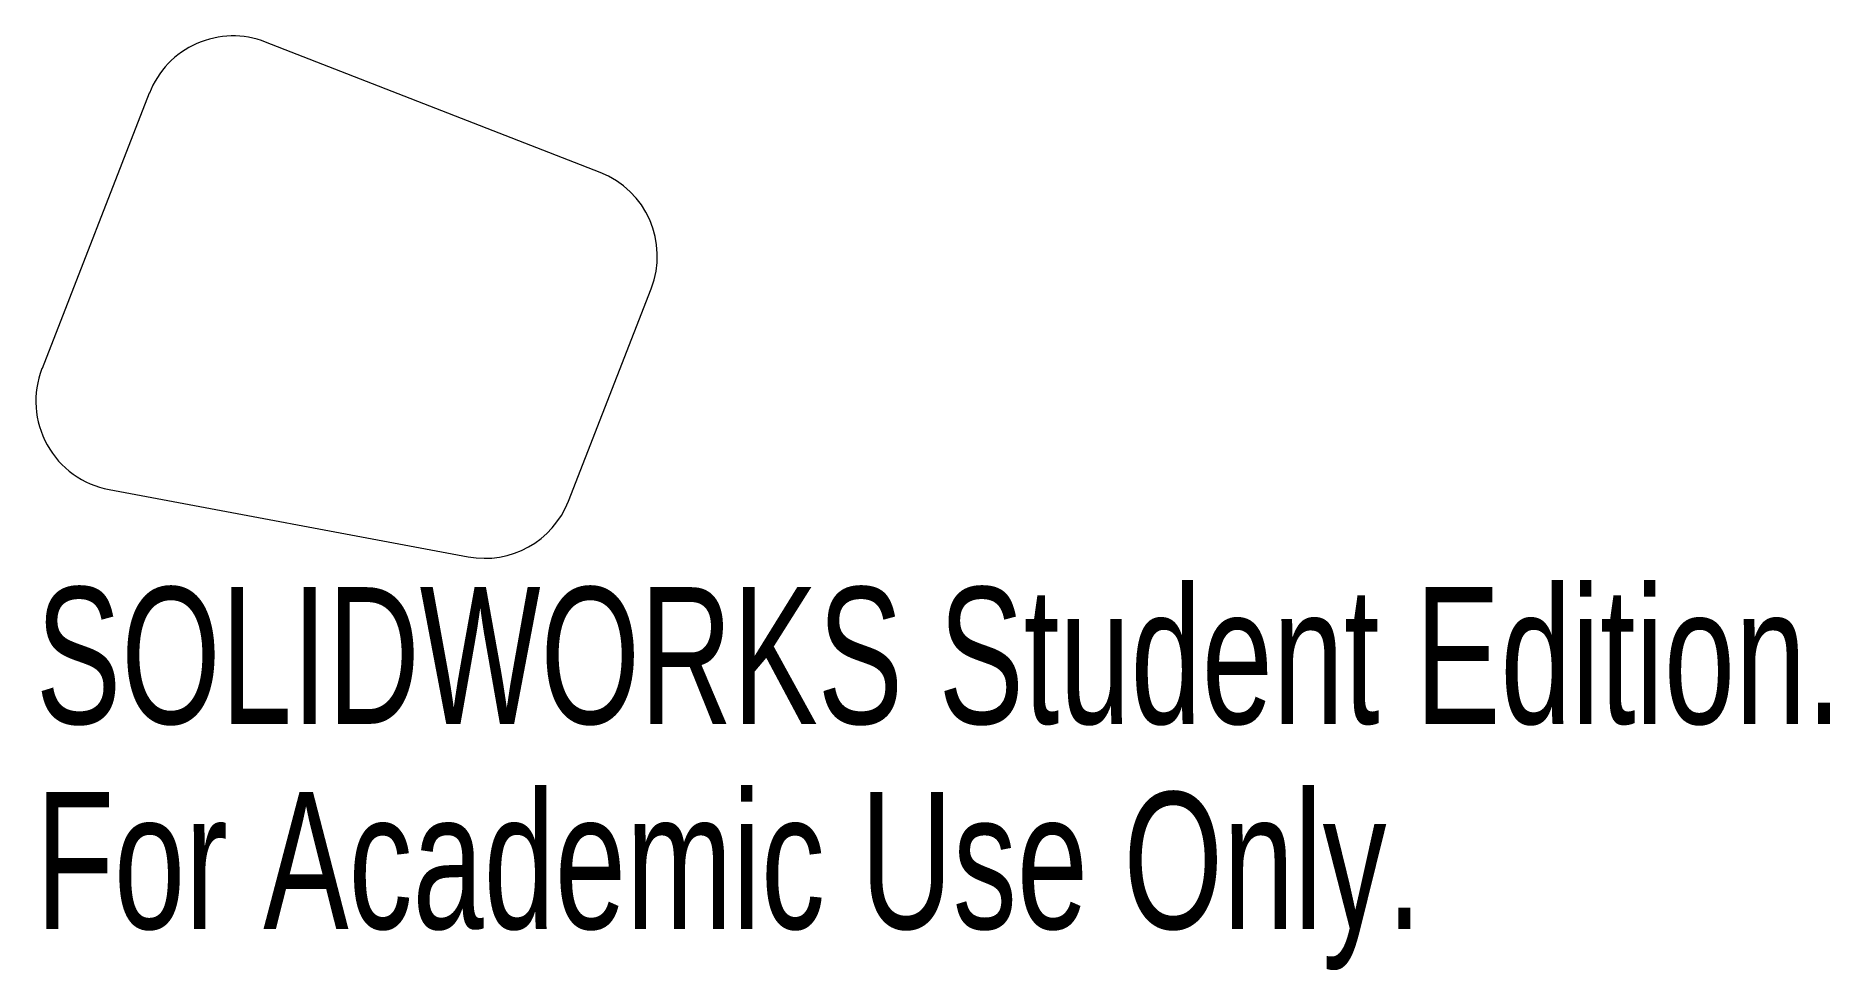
# Model space of a CAD drawing. Header units: inches. Extents: x -3.21 to -0.71, y -1.67 to -0.37.
import ezdxf

# ---------------------------------------------------------------- set-up
doc = ezdxf.new("R2010")
doc.units = ezdxf.units.IN
doc.header["$MEASUREMENT"] = 0
doc.styles.add('SLDTEXTSTYLE0', font='TXT', dxfattribs={"width": 0.7})

msp = doc.modelspace()

# ---------------------------------------------------------------- linework, layer by layer
at = {"color": 7, "linetype": 'Continuous', "lineweight": 15}
for p, q in [((-2.4243, -0.5642), (-2.8902, -0.3827)), ((-3.0521, -0.4538), (-3.2015, -0.8374)), ((-2.4685, -1.0218), (-2.3532, -0.7261)), ((-3.1081, -1.0056), (-2.608, -1.0993))]:
    msp.add_line(p, q, dxfattribs=at)
for centre, start, end in [((-2.9356, -0.4992), 68.7118, 158.7118), ((-2.4697, -0.6807), 338.7118, 68.7118), ((-3.0851, -0.8828), 158.7118, 259.3928), ((-2.585, -0.9764), 259.3928, 338.7118)]:
    msp.add_arc(centre, 0.125, start, end, dxfattribs=at)

# ---------------------------------------------------------------- texts
at = {"color": 7, "linetype": 'Continuous', "char_height": 0.1903, "attachment_point": 1, "style": 'SLDTEXTSTYLE0'}
for s, insert in [('SOLIDWORKS Student Edition.', (-3.2101, -1.1416)), ('For Academic Use Only.', (-3.2101, -1.427))]:
    msp.add_mtext(s, dxfattribs=dict(at, insert=insert))

doc.saveas('drawing.dxf')
